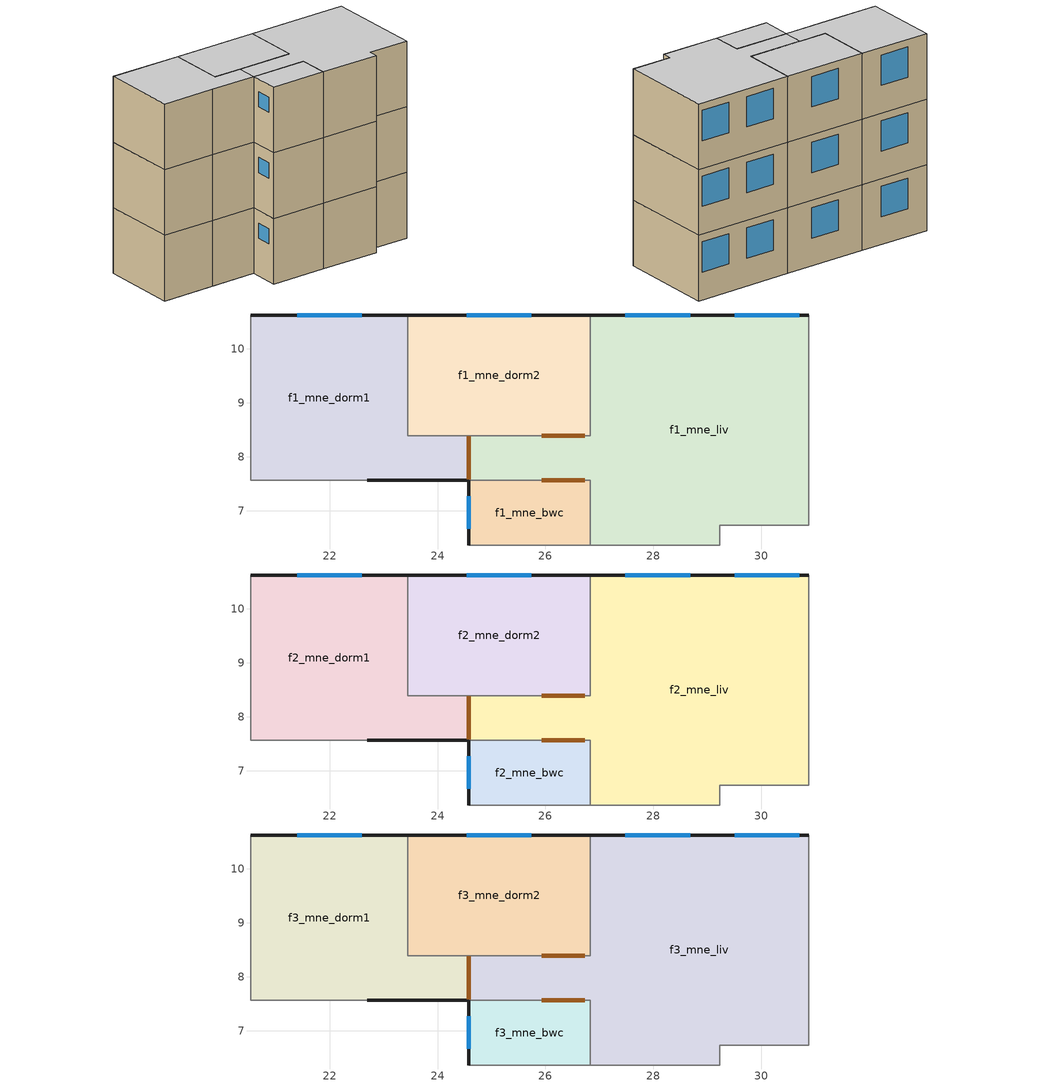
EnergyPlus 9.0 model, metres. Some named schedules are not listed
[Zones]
f1_mne_bwc
 floor othersideconditionsmodel (slab): 26.83,7.57 26.83,6.37 24.58,6.37 24.58,7.57 z0
 wall outside (ext_wall): 24.58,7.57 24.58,6.37 z0:2.6
 wall to f1_mne_liv (int_wall): 26.83,6.37 26.83,7.57 24.58,7.57 z0:2.6
 wall adiabatic (int_wall): 24.58,6.37 26.83,6.37 z0:2.6
 window (simple_window): 24.58,7.27 24.58,6.67 z1.5:2.1
 door inside (door_3cm): 26.73,7.57 25.93,7.57 z0:2.1
f1_mne_dorm1
 floor othersideconditionsmodel (slab): 23.45,10.63 23.45,8.39 24.58,8.39 24.58,7.57 20.54,7.57 20.54,10.63 z0
 wall outside (ext_wall): 23.45,10.63 20.54,10.63 / 22.7,7.57 24.58,7.57 z0:2.6
 wall to f1_mne_liv (int_wall): 24.58,7.57 24.58,8.39 z0:2.6
 wall to f1_mne_dorm2 (int_wall): 24.58,8.39 23.45,8.39 23.45,10.63 z0:2.6
 wall adiabatic (int_wall): 20.54,10.63 20.54,7.57 22.7,7.57 z0:2.6
 window (simple_window): 22.59,10.63 21.39,10.63 z1.1:2.3
 door inside (door_3cm): 24.58,7.58 24.58,8.38 z0:2.1
f1_mne_dorm2
 floor othersideconditionsmodel (slab): 26.83,10.63 26.83,8.39 23.45,8.39 23.45,10.63 z0
 wall outside (ext_wall): 26.83,10.63 23.45,10.63 z0:2.6
 wall to f1_mne_liv (int_wall): 24.58,8.39 26.83,8.39 26.83,10.63 z0:2.6
 window (simple_window): 25.74,10.63 24.54,10.63 z1.1:2.3
 door inside (door_3cm): 25.93,8.39 26.73,8.39 z0:2.1
f1_mne_liv
 floor othersideconditionsmodel (slab): 30.88,10.63 30.88,6.73 29.23,6.73 29.23,6.37 26.83,6.37 26.83,7.57 24.58,7.57 24.58,8.39 26.83,8.39 26.83,10.63 z0
 wall outside (ext_wall): 30.88,10.63 26.83,10.63 z0:2.6
 wall adiabatic (int_wall): 26.83,6.37 29.23,6.37 29.23,6.73 30.88,6.73 30.88,10.63 z0:2.6
 window (simple_window): 30.71,10.63 29.51,10.63 / 28.68,10.63 27.48,10.63 z1.1:2.3
f2_mne_bwc
 floor to f1_mne_bwc (floor): 26.83,7.57 26.83,6.37 24.58,6.37 24.58,7.57 z2.6
 wall outside (ext_wall): 24.58,7.57 24.58,6.37 z2.6:5.2
 wall to f2_mne_liv (int_wall): 26.83,6.37 26.83,7.57 24.58,7.57 z2.6:5.2
 wall adiabatic (int_wall): 24.58,6.37 26.83,6.37 z2.6:5.2
 window (simple_window): 24.58,7.27 24.58,6.67 z4.1:4.7
 door inside (door_3cm): 26.73,7.57 25.93,7.57 z2.6:4.7
f2_mne_dorm1
 floor to f1_mne_dorm1 (floor): 23.45,10.63 23.45,8.39 24.58,8.39 24.58,7.57 20.54,7.57 20.54,10.63 z2.6
 wall outside (ext_wall): 23.45,10.63 20.54,10.63 / 22.7,7.57 24.58,7.57 z2.6:5.2
 wall to f2_mne_liv (int_wall): 24.58,7.57 24.58,8.39 z2.6:5.2
 wall to f2_mne_dorm2 (int_wall): 24.58,8.39 23.45,8.39 23.45,10.63 z2.6:5.2
 wall adiabatic (int_wall): 20.54,10.63 20.54,7.57 22.7,7.57 z2.6:5.2
 window (simple_window): 22.59,10.63 21.39,10.63 z3.7:4.9
 door inside (door_3cm): 24.58,7.58 24.58,8.38 z2.6:4.7
f2_mne_dorm2
 floor to f1_mne_dorm2 (floor): 26.83,10.63 26.83,8.39 23.45,8.39 23.45,10.63 z2.6
 wall outside (ext_wall): 26.83,10.63 23.45,10.63 z2.6:5.2
 wall to f2_mne_liv (int_wall): 24.58,8.39 26.83,8.39 26.83,10.63 z2.6:5.2
 window (simple_window): 25.74,10.63 24.54,10.63 z3.7:4.9
 door inside (door_3cm): 25.93,8.39 26.73,8.39 z2.6:4.7
f2_mne_liv
 floor to f1_mne_liv (floor): 30.88,10.63 30.88,6.73 29.23,6.73 29.23,6.37 26.83,6.37 26.83,7.57 24.58,7.57 24.58,8.39 26.83,8.39 26.83,10.63 z2.6
 wall outside (ext_wall): 30.88,10.63 26.83,10.63 z2.6:5.2
 wall adiabatic (int_wall): 26.83,6.37 29.23,6.37 29.23,6.73 30.88,6.73 30.88,10.63 z2.6:5.2
 window (simple_window): 30.71,10.63 29.51,10.63 / 28.68,10.63 27.48,10.63 z3.7:4.9
f3_mne_bwc
 floor to f2_mne_bwc (floor): 26.83,7.57 26.83,6.37 24.58,6.37 24.58,7.57 z5.2
 wall outside (ext_wall): 24.58,7.57 24.58,6.37 z5.2:7.8
 wall to f3_mne_liv (int_wall): 26.83,6.37 26.83,7.57 24.58,7.57 z5.2:7.8
 wall adiabatic (int_wall): 24.58,6.37 26.83,6.37 z5.2:7.8
 window (simple_window): 24.58,7.27 24.58,6.67 z6.7:7.3
 door inside (door_3cm): 26.73,7.57 25.93,7.57 z5.2:7.3
 ceiling adiabatic (ceiling): 24.58,7.57 24.58,6.37 26.83,6.37 26.83,7.57 z7.8
f3_mne_dorm1
 floor to f2_mne_dorm1 (floor): 23.45,10.63 23.45,8.39 24.58,8.39 24.58,7.57 20.54,7.57 20.54,10.63 z5.2
 wall outside (ext_wall): 23.45,10.63 20.54,10.63 / 22.7,7.57 24.58,7.57 z5.2:7.8
 wall to f3_mne_liv (int_wall): 24.58,7.57 24.58,8.39 z5.2:7.8
 wall to f3_mne_dorm2 (int_wall): 24.58,8.39 23.45,8.39 23.45,10.63 z5.2:7.8
 wall adiabatic (int_wall): 20.54,10.63 20.54,7.57 22.7,7.57 z5.2:7.8
 window (simple_window): 22.59,10.63 21.39,10.63 z6.3:7.5
 door inside (door_3cm): 24.58,7.58 24.58,8.38 z5.2:7.3
 ceiling adiabatic (ceiling): 20.54,10.63 20.54,7.57 24.58,7.57 24.58,8.39 23.45,8.39 23.45,10.63 z7.8
f3_mne_dorm2
 floor to f2_mne_dorm2 (floor): 26.83,10.63 26.83,8.39 23.45,8.39 23.45,10.63 z5.2
 wall outside (ext_wall): 26.83,10.63 23.45,10.63 z5.2:7.8
 wall to f3_mne_liv (int_wall): 24.58,8.39 26.83,8.39 26.83,10.63 z5.2:7.8
 window (simple_window): 25.74,10.63 24.54,10.63 z6.3:7.5
 door inside (door_3cm): 25.93,8.39 26.73,8.39 z5.2:7.3
 ceiling adiabatic (ceiling): 23.45,10.63 23.45,8.39 26.83,8.39 26.83,10.63 z7.8
f3_mne_liv
 floor to f2_mne_liv (floor): 30.88,10.63 30.88,6.73 29.23,6.73 29.23,6.37 26.83,6.37 26.83,7.57 24.58,7.57 24.58,8.39 26.83,8.39 26.83,10.63 z5.2
 wall outside (ext_wall): 30.88,10.63 26.83,10.63 z5.2:7.8
 wall adiabatic (int_wall): 26.83,6.37 29.23,6.37 29.23,6.73 30.88,6.73 30.88,10.63 z5.2:7.8
 window (simple_window): 30.71,10.63 29.51,10.63 / 28.68,10.63 27.48,10.63 z6.3:7.5
 ceiling adiabatic (ceiling): 24.58,8.39 24.58,7.57 26.83,7.57 26.83,6.37 29.23,6.37 29.23,6.73 30.88,6.73 30.88,10.63 26.83,10.63 26.83,8.39 z7.8
[Building]
model: Loads convergence tolerance value=0.04; Maximum number of warmup days=25; Minimum number of warmup days=6; North axis=0; Solar distribution=FullInteriorAndExteriorWithReflections; Temperature convergence tolerance value=0.4; Terrain=City
[Site:GroundDomain:Slab]
ground_domain: 1, 0.4, 1.6, 10, No, Full, 6, 5, Timestep, ground_coupled_oscm, OnGrade, 1250, 30, 50, 1500, 1.5, finite_diff, Site:GroundTemperature:Undisturbed:FiniteDifference, No
[Site:GroundTemperature:Undisturbed:FiniteDifference]
finite_diff: 0.4, 1250, 30, 50, 1500, 1.5
[Construction]
ceiling: piso_ceramico_0.7, contrapiso, concreto_10cm_0.5
floor: concreto_10cm_0.5, contrapiso, piso_ceramico_0.7
slab: concreto_10cm_0.5
door_3cm: porta_madeira_3cm_0.5
simple_window: vid_0.87
ext_wall: placa_cimenticia, la_vidro_5cm, gesso_0.5
int_wall: gesso_0.5, la_vidro_5cm, gesso_0.5
[Material] Thermal absorptance=0.9
Name | Conductivity | Density | Roughness | Solar absorptance | Specific heat | Thickness | Visible absorptance
concreto_10cm_0.5 | 1.75 | 2200 | Rough | 0.5 | 1000 | 0.1 | 0.5
contrapiso | 1.15 | 2000 | MediumRough | 0.7 | 1000 | 0.02 | 0.7
piso_ceramico_0.7 | 1.05 | 2000 | Smooth | 0.7 | 920 | 0.0075 | 0.7
porta_madeira_3cm_0.5 | 0.15 | 650 | MediumSmooth | 0.5 | 2300 | 0.03 | 0.5
placa_cimenticia | 1.15 | 2000 | MediumSmooth | 0.5 | 1000 | 0.01 | 0.5
gesso_0.5 | 0.35 | 900 | Smooth | 0.5 | 870 | 0.0125 | 0.5
[Material:NoMass]
la_vidro_5cm: Roughness=Smooth; Thermal resistance=1.25; Thermal absorptance=0.9; Solar absorptance=0.7; Visible absorptance=0.7
[WindowMaterial:SimpleGlazingSystem]
vid_0.87: Solar heat gain coefficient=0.87; U factor=5.7
[SurfaceProperty:OtherSideConditionsModel]
ground_coupled_oscm: Type of modeling=GroundCoupledSurface
[Zone] Multiplier=1
f1_mne_bwc; f1_mne_dorm1; f1_mne_dorm2; f1_mne_liv; f2_mne_bwc; f2_mne_dorm1; f2_mne_dorm2; f2_mne_liv; f3_mne_bwc; f3_mne_dorm1; f3_mne_dorm2; f3_mne_liv
[AirflowNetwork:MultiZone:Component:DetailedOpening] Discharge coefficient for opening factor 1=0.001; Discharge coefficient for opening factor 2=0.65; Extra crack length or height of pivoting axis=0; Height factor for opening factor 1=1; Height factor for opening factor 2=1; Number of sets of opening factor data=2; Opening factor 1=0; Opening factor 2=1; Start height factor for opening factor 1=0; Start height factor for opening factor 2=0; Type of rectangular large vertical opening lvo=NonPivoted; Width factor for opening factor 1=0
Name | Air mass flow coefficient when opening is closed | Air mass flow exponent when opening is closed | Width factor for opening factor 2
window_opening | 0.0003 | 0.63 | 0.45
door_opening | 0.0024 | 0.59 | 1
[AirflowNetwork:SimulationControl]
afn_control: Absolute airflow convergence tolerance=1e-06; Airflownetwork control=MultizoneWithoutDistribution; Azimuth angle of long axis of building=90; Building type=LowRise; Convergence acceleration limit=-0.5; Height selection for local wind pressure calculation=OpeningHeight; Initialization type=LinearInitializationMethod; Maximum number of iterations=500; Ratio of building width along short axis to width along long axis=0.5; Relative airflow convergence tolerance=0.0001; Wind pressure coefficient type=SurfaceAverageCalculation
[AirflowNetwork:MultiZone:Surface] Window door opening factor or crack factor=1
Name | Surface | Leakage component | Ventilation control mode | Venting availability schedule | Ventilation control zone temperature setpoint schedule
afn_f1_mne_bwc_door_n | f1_mne_bwc_door_n | door_opening | NoVent
afn_f1_mne_bwc_window_w | f1_mne_bwc_window_w | window_opening | Constant
afn_f1_mne_dorm1_door_e | f1_mne_dorm1_door_e | door_opening | Constant
afn_f1_mne_dorm1_window_n | f1_mne_dorm1_window_n | window_opening | Temperature | sch_window_behav | sch_afn_dorm
afn_f1_mne_dorm2_door_s | f1_mne_dorm2_door_s | door_opening | Constant
afn_f1_mne_dorm2_window_n | f1_mne_dorm2_window_n | window_opening | Temperature | sch_window_behav | sch_afn_dorm
afn_f1_mne_liv_window_n1 | f1_mne_liv_window_n1 | window_opening | Temperature | sch_window_behav | sch_afn_liv
afn_f1_mne_liv_window_n2 | f1_mne_liv_window_n2 | window_opening | Temperature | sch_window_behav | sch_afn_liv
afn_f2_mne_bwc_door_n | f2_mne_bwc_door_n | door_opening | NoVent
afn_f2_mne_bwc_window_w | f2_mne_bwc_window_w | window_opening | Constant
afn_f2_mne_dorm1_door_e | f2_mne_dorm1_door_e | door_opening | Constant
afn_f2_mne_dorm1_window_n | f2_mne_dorm1_window_n | window_opening | Temperature | sch_window_behav | sch_afn_dorm
afn_f2_mne_dorm2_door_s | f2_mne_dorm2_door_s | door_opening | Constant
afn_f2_mne_dorm2_window_n | f2_mne_dorm2_window_n | window_opening | Temperature | sch_window_behav | sch_afn_dorm
afn_f2_mne_liv_window_n1 | f2_mne_liv_window_n1 | window_opening | Temperature | sch_window_behav | sch_afn_liv
afn_f2_mne_liv_window_n2 | f2_mne_liv_window_n2 | window_opening | Temperature | sch_window_behav | sch_afn_liv
afn_f3_mne_bwc_door_n | f3_mne_bwc_door_n | door_opening | NoVent
afn_f3_mne_bwc_window_w | f3_mne_bwc_window_w | window_opening | Constant
afn_f3_mne_dorm1_door_e | f3_mne_dorm1_door_e | door_opening | Constant
afn_f3_mne_dorm1_window_n | f3_mne_dorm1_window_n | window_opening | Temperature | sch_window_behav | sch_afn_dorm
afn_f3_mne_dorm2_door_s | f3_mne_dorm2_door_s | door_opening | Constant
afn_f3_mne_dorm2_window_n | f3_mne_dorm2_window_n | window_opening | Temperature | sch_window_behav | sch_afn_dorm
afn_f3_mne_liv_window_n1 | f3_mne_liv_window_n1 | window_opening | Temperature | sch_window_behav | sch_afn_liv
afn_f3_mne_liv_window_n2 | f3_mne_liv_window_n2 | window_opening | Temperature | sch_window_behav | sch_afn_liv
[AirflowNetwork:MultiZone:Zone]
Name | Zone
afn_f1_mne_bwc | f1_mne_bwc
afn_f1_mne_dorm1 | f1_mne_dorm1
afn_f1_mne_dorm2 | f1_mne_dorm2
afn_f1_mne_liv | f1_mne_liv
afn_f2_mne_bwc | f2_mne_bwc
afn_f2_mne_dorm1 | f2_mne_dorm1
afn_f2_mne_dorm2 | f2_mne_dorm2
afn_f2_mne_liv | f2_mne_liv
afn_f3_mne_bwc | f3_mne_bwc
afn_f3_mne_dorm1 | f3_mne_dorm1
afn_f3_mne_dorm2 | f3_mne_dorm2
afn_f3_mne_liv | f3_mne_liv
